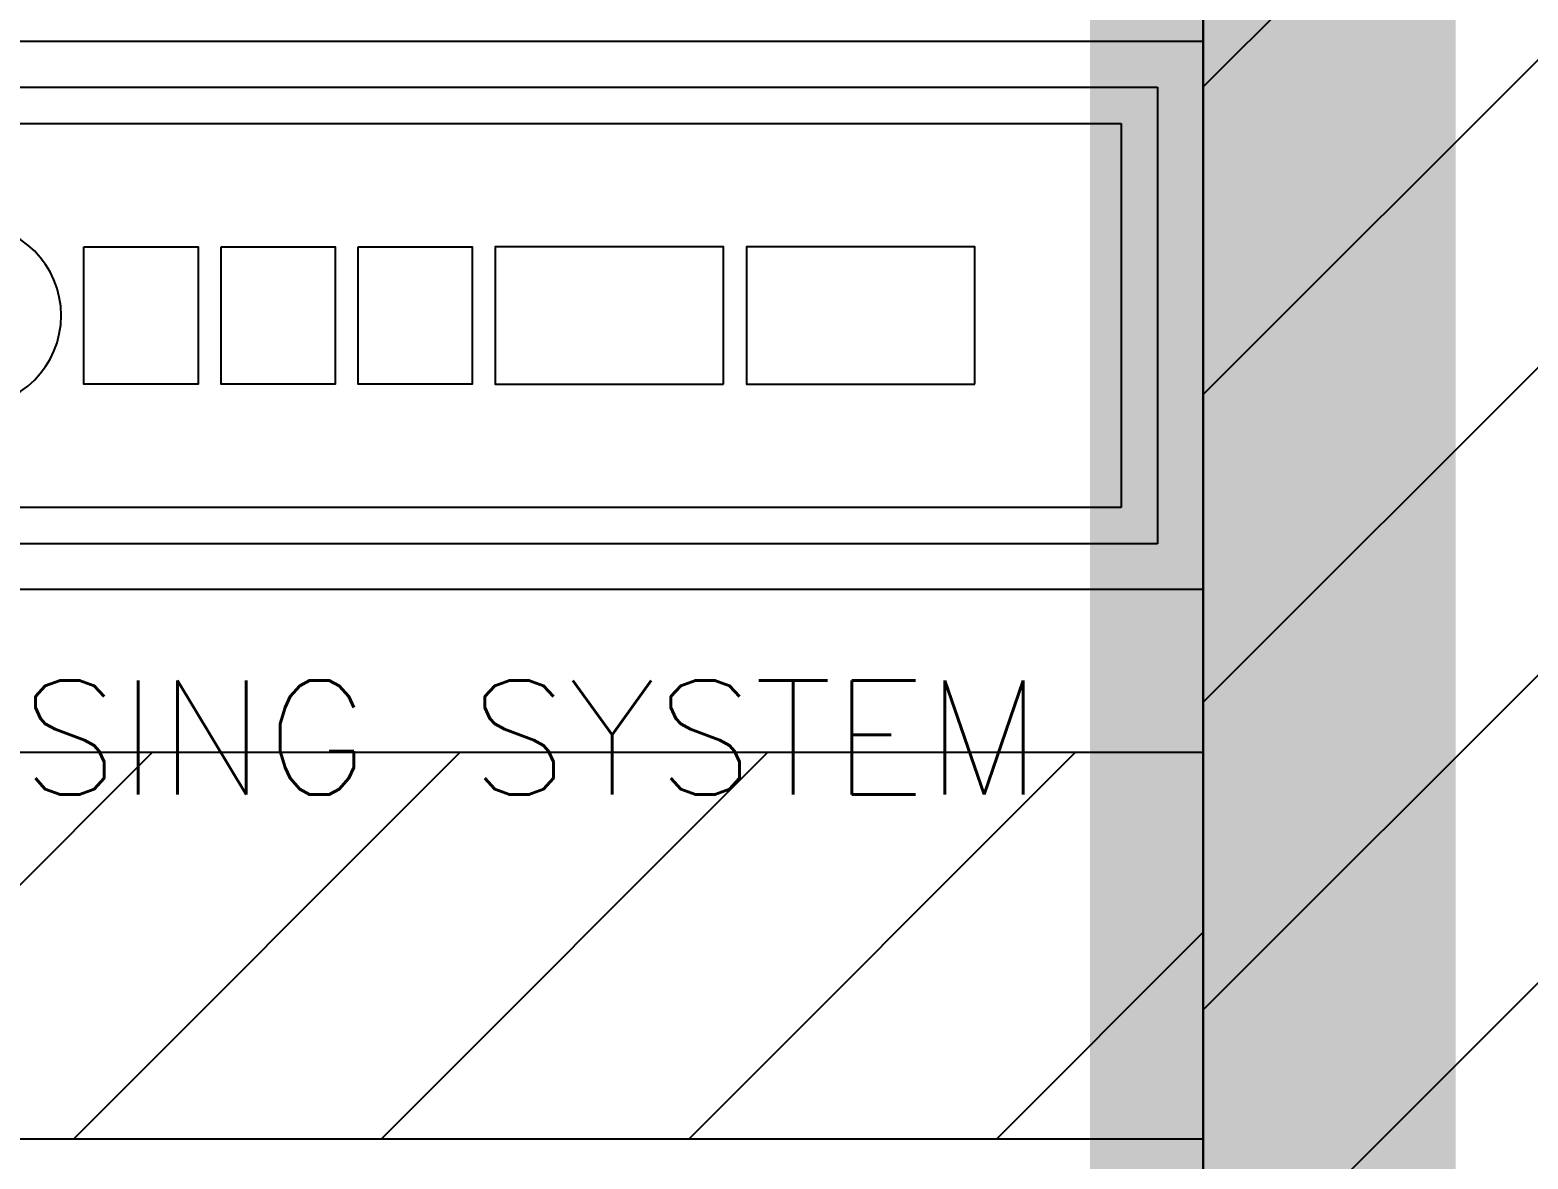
# Model space of a CAD drawing. Extents: x -3450 to 27857, y -1288 to 11880.
# Drawn here: x 1008.2 to 1336.1, y 1215.4 to 1462.5 of the extents above; entities that cross this region are included whole.
import ezdxf
from ezdxf.enums import TextEntityAlignment as Align

# ---------------------------------------------------------------- set-up
doc = ezdxf.new("R2010")
doc.units = 0
for name, color, linetype in [('188K-SM-03-F20-MECH-EQ-Y2257103$0$0-move in', 8, 'Continuous'), ('188K-SM-03-F20-MECH-EQ-Y2257103$0$000_預期機房', 30, 'Continuous'), ('188K-SM-03-F20-MECH-EQ-Y2257103$0$01-電力-CSA', 1, 'Continuous'), ('188K-SM-03-F20-MECH-EQ-Y2257103$0$XFM7P20PCW$0$P-EQU-PCW', 252, 'Continuous')]:
    doc.layers.add(name, color=color, linetype=linetype)
doc.styles.add('188K-SM-03-F20-MECH-EQ-Y2257103$0$XFM7P20PCW$0$181FB2-FEQU$0$ROMANS', font='romans.shx', dxfattribs={"width": 0.8})
doc.styles.add('188K-SM-03-F20-MECH-EQ-Y2257103$0$XFM7P20PCW$0$Standard', font='txt.shx', dxfattribs={"bigfont": 'chineset.shx'})

# ---------------------------------------------------------------- blocks, each defined once
blk = doc.blocks.new('188K-SM-03-F20-MECH-EQ-Y2257103$0$XFM7P20PCW$0$PCW-DOSING')
at = {"color": 4}
for p, q in [((170, 120), (-170, 120)), ((170, 0), (170, 120)), ((160, 110), (-160, 110)), ((160, 10), (160, 110)), ((152, 102), (-152, 102)), ((152, 18), (152, 102)), ((-152, 18), (152, 18)), ((-160, 10), (160, 10)), ((170, 0), (-170, 0))]:
    blk.add_line(p, q, dxfattribs=at)
for points in [[(-75, 45), (-50, 45), (-50, 75), (-75, 75)], [(-45, 45), (-20, 45), (-20, 75), (-45, 75)], [(-15, 45), (10, 45), (10, 75), (-15, 75)], [(65, 75), (65, 45), (15, 45), (15, 75)], [(120, 75), (120, 45), (70, 45), (70, 75)]]:
    blk.add_lwpolyline(points, close=True, dxfattribs=at)
at = {"color": 4, "linetype": 'Continuous'}
blk.add_circle((-100, 60), 20, dxfattribs=at)
at = {"color": 4, "style": '188K-SM-03-F20-MECH-EQ-Y2257103$0$XFM7P20PCW$0$181FB2-FEQU$0$ROMANS', "width": 0.8}
blk.add_attdef('NAME', text='', height=30, dxfattribs=at).set_placement((0, 152.35), align=Align.MIDDLE)
blk = doc.blocks.new('188K-SM-03-F20-MECH-EQ-Y2257103')
at = {"layer": '188K-SM-03-F20-MECH-EQ-Y2257103$0$0-move in'}
h = blk.add_hatch(dxfattribs=at)
h.set_pattern_fill('ANSI31', color=256, scale=15)
h.set_pattern_definition([(45, (-50.372, 0), (-33.676, 33.676), [])])
h.paths.add_polyline_path([(1265, 2415.376), (1385, 2415.377), (1385, 35), (1265, 35)])
h = blk.add_hatch(dxfattribs=at)
h.set_pattern_fill('ANSI31', color=256, scale=15)
h.paths.add_polyline_path([(867.135, 1304.392), (1265, 1304.392), (1265, 1219.735), (867.135, 1219.735)])
at = {"color": 9}
blk.add_lwpolyline([(865, 35), (865, 1990), (1265, 1990), (1265, 35)], close=True, dxfattribs=at)
at = {"layer": '188K-SM-03-F20-MECH-EQ-Y2257103$0$0-move in'}
for points in [[(1265, 2415.376), (1385, 2415.377), (1385, 35), (1265, 35)], [(867.135, 1304.392), (1265, 1304.392), (1265, 1219.735), (867.135, 1219.735)]]:
    blk.add_lwpolyline(points, close=True, dxfattribs=at)
at = {"layer": '188K-SM-03-F20-MECH-EQ-Y2257103$0$01-電力-CSA', "color": 217, "ltscale": 1000, "true_color": 0x93278f, "const_width": 80}
blk.add_lwpolyline([(1280.216, 85.083), (1280.216, 1763.353), (1397.804, 1763.353), (1397.804, 85.083)], close=True, dxfattribs=at)
at = {"layer": '188K-SM-03-F20-MECH-EQ-Y2257103$0$XFM7P20PCW$0$P-EQU-PCW'}
ref = blk.add_blockref('188K-SM-03-F20-MECH-EQ-Y2257103$0$XFM7P20PCW$0$PCW-DOSING', (1095, 1460), dxfattribs=dict(at, xscale=-1, rotation=180))
ref.add_attrib('NAME', 'DOSING SYSTEM', dxfattribs={"layer": '188K-SM-03-F20-MECH-EQ-Y2257103$0$000_預期機房', "color": 4, "height": 25, "style": '188K-SM-03-F20-MECH-EQ-Y2257103$0$XFM7P20PCW$0$Standard'}).set_placement((1095, 1307.648), align=Align.MIDDLE)

msp = doc.modelspace()

# ---------------------------------------------------------------- block references
msp.add_blockref('188K-SM-03-F20-MECH-EQ-Y2257103', (0, 0))

doc.saveas('drawing.dxf')
